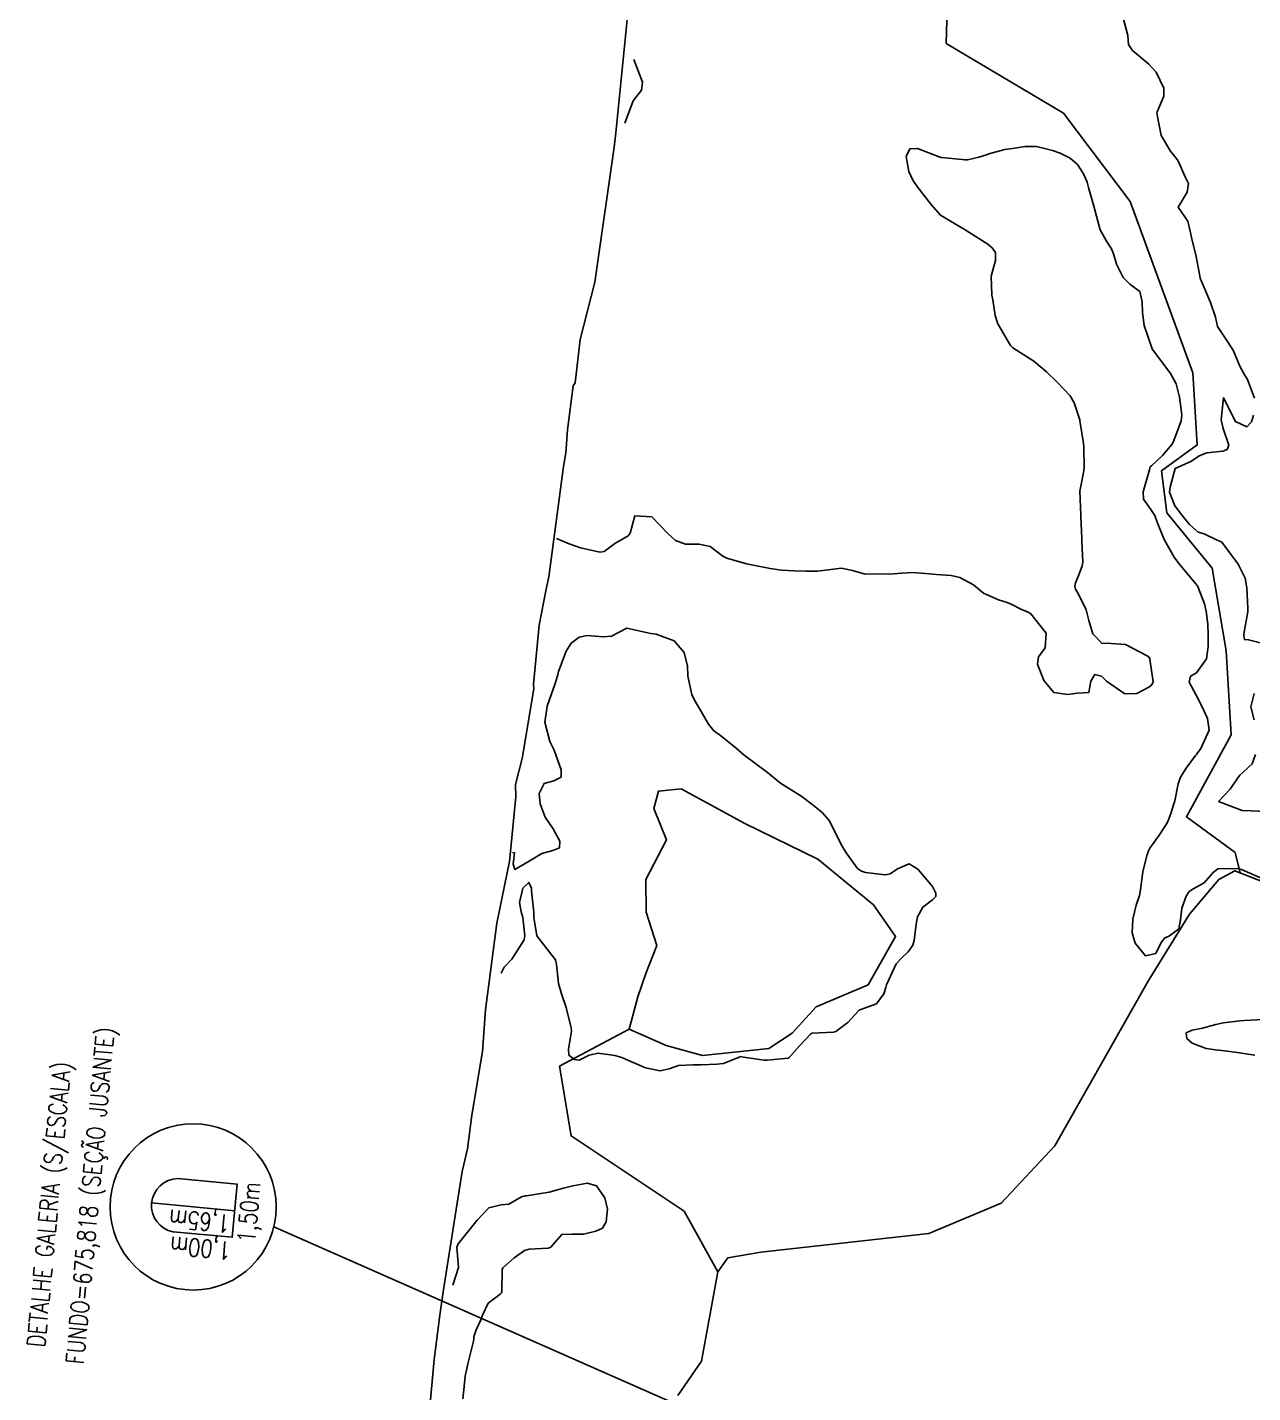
# Model space of a CAD drawing. Header units: metres. Extents: x 298520 to 308411, y 7433745 to 7450750.
# Drawn here: x 300589.2 to 300692.4, y 7447977.5 to 7448092.5 of the extents above; entities that cross this region are included whole.
import ezdxf

# ---------------------------------------------------------------- set-up
doc = ezdxf.new("R2010")
doc.units = ezdxf.units.M
doc.header["$LTSCALE"] = 10
doc.linetypes.add('CONTINUO', pattern=[0])
for name, color, linetype in [('Area', 45, 'Continuous'), ('Curvas de Nivel 1m', 11, 'Continuous'), ('Curvas de Nivel 5m', 15, 'Continuous'), ('Hidrografia', 140, 'Continuous'), ('TEXTO', 45, 'Continuous')]:
    doc.layers.add(name, color=color, linetype=linetype)
doc.styles.add('ROMANS', font='romans', dxfattribs={"height": 0.2})

msp = doc.modelspace()

# ---------------------------------------------------------------- linework, layer by layer
at = {"layer": 'Area'}
msp.add_polyline3d([(300622.83, 7447973.58, 688.93), (300623.46, 7447980.34, 686.44), (300623.92, 7447984.07, 687.13), (300624.21, 7447986.04, 687.5), (300625.82, 7447996.17, 675.54), (300626.26, 7447998.07, 680.71), (300626.63, 7448000.91, 679.94), (300627.52, 7448006.28, 685.52), (300627.79, 7448009.78, 675.25), (300628.72, 7448017.08, 675.48), (300629.79, 7448022.27, 674.8), (300630.33, 7448027.72, 674.94), (300630.3, 7448028.75, 674.9), (300630.88, 7448030.96, 675.22), (300631.86, 7448036.81, 675.42), (300631.83, 7448037.22, 675.44), (300632.29, 7448042.17, 675.39), (300632.89, 7448045.21, 675.8), (300633.11, 7448046.25, 675.71), (300634.35, 7448055.55, 685.89), (300634.54, 7448056.69, 685.66), (300634.69, 7448058.62, 675.84), (300635.16, 7448062.34, 676.46), (300635.33, 7448062.59, 676.45), (300635.76, 7448066.23, 676.09), (300636.98, 7448071.05, 677.77), (300638.62, 7448082.42, 677.08), (300638.75, 7448083.63, 677.13), (300639.84, 7448094.58, 677.18)], dxfattribs=at)
at = {"layer": 'Curvas de Nivel 1m', "flags": 128}
for points, elevation in [([(300692.54, 7448061.3), (300691.95, 7448062.86), (300691.67, 7448063.31), (300691.3, 7448063.98), (300690.76, 7448065.32), (300689.99, 7448066.49), (300689.44, 7448067.34), (300689.25, 7448068.1), (300688.84, 7448069.34), (300688.04, 7448071.2), (300688, 7448071.3), (300687.98, 7448071.35), (300687.97, 7448071.42), (300687.6, 7448073.36), (300687.29, 7448074.57), (300687.12, 7448075.36), (300686.94, 7448076.2), (300686.11, 7448077.38), (300686.87, 7448078.63), (300686.98, 7448079.37), (300686.71, 7448079.93), (300686.16, 7448081.14), (300686.04, 7448081.38), (300685.48, 7448082.08), (300684.68, 7448083.4), (300684.33, 7448085.28), (300684.35, 7448085.4), (300684.9, 7448086.72), (300684.9, 7448087.39), (300684.25, 7448088.73), (300683.65, 7448089.41), (300682.27, 7448090.56), (300681.92, 7448091.07), (300681.89, 7448091.43), (300681.87, 7448091.84), (300681.46, 7448093.43)], 677), ([(300640.26, 7448089.8), (300641.01, 7448087.91), (300640.91, 7448087.24), (300640.22, 7448086.32), (300639.5, 7448084.44)], 677), ([(300693.44, 7448020.72), (300692.16, 7448021.3), (300691.46, 7448021.61), (300691.07, 7448021.7), (300689.46, 7448021.66), (300689.05, 7448021.34), (300688.3, 7448020.48), (300687.43, 7448019.99), (300687.05, 7448019.75), (300686.79, 7448019.37), (300686.42, 7448018.36), (300686.31, 7448017.37), (300686.16, 7448016.61), (300685.39, 7448016.03), (300684.95, 7448015.82), (300684.66, 7448015.39), (300684.23, 7448014.53), (300683.37, 7448014.32), (300682.48, 7448015.41), (300682.24, 7448016.27), (300682.29, 7448017.42), (300682.59, 7448018.59), (300682.85, 7448019.41), (300682.94, 7448019.9), (300683.14, 7448021.4), (300683.47, 7448022.77), (300683.64, 7448023.23), (300683.74, 7448023.4), (300684.47, 7448024.4), (300685.11, 7448025.38), (300685.24, 7448025.64), (300685.51, 7448026.33), (300685.76, 7448027.14), (300685.82, 7448027.38), (300686.1, 7448028.81), (300686.32, 7448029.37), (300686.78, 7448030.14), (300687.57, 7448031.19), (300687.65, 7448031.28), (300687.71, 7448031.36), (300688.02, 7448031.79), (300688.73, 7448033.34), (300688.58, 7448034.32), (300688.11, 7448035.35), (300687.63, 7448036.27), (300687.05, 7448037.37), (300687.15, 7448037.87), (300687.65, 7448038.16), (300688.5, 7448039.35), (300688.65, 7448040.38), (300688.63, 7448041.35), (300688.62, 7448042.26), (300688.48, 7448043.35), (300688.33, 7448043.96), (300687.8, 7448045.36), (300687.73, 7448045.48), (300686.16, 7448047.38), (300685.77, 7448047.89), (300684.93, 7448049.39), (300684.35, 7448050.85), (300684.14, 7448051.4), (300683.81, 7448051.91), (300683.2, 7448052.78), (300683.17, 7448053.41), (300683.69, 7448055.25), (300683.72, 7448055.4), (300683.75, 7448055.5), (300683.86, 7448055.58), (300684.8, 7448056.46), (300685.58, 7448057.38), (300685.69, 7448057.58), (300685.89, 7448058.08), (300686.36, 7448059.37), (300686.42, 7448059.88), (300686.24, 7448061.38), (300685.94, 7448062.49), (300685.47, 7448063.38), (300683.97, 7448065.35), (300683.95, 7448065.38), (300683.94, 7448065.4), (300683.92, 7448065.45), (300683.26, 7448067.41), (300683.11, 7448068.51), (300683.08, 7448069.41), (300682.88, 7448070.26), (300682.04, 7448070.89), (300681.49, 7448071.44), (300680.93, 7448072.58), (300680.68, 7448073.44), (300680.51, 7448073.88), (300680.08, 7448074.5), (300679.55, 7448075.46), (300679.36, 7448076.2), (300679.02, 7448077.46), (300678.57, 7448079.03), (300678.45, 7448079.47), (300678.15, 7448080.18), (300677.64, 7448080.96), (300677.02, 7448081.49), (300676.17, 7448081.92), (300675.52, 7448082.16), (300674.18, 7448082.48), (300673.23, 7448082.47), (300672.17, 7448082.31), (300671.51, 7448082.22), (300670.17, 7448081.86), (300669.96, 7448081.78), (300669.32, 7448081.58), (300668.38, 7448081.37), (300668.16, 7448081.36), (300667.95, 7448081.38), (300666.16, 7448081.57), (300665.99, 7448081.62), (300664.17, 7448082.32), (300663.52, 7448082.3), (300663.21, 7448081.65), (300663.42, 7448080.37), (300663.77, 7448079.64), (300664.14, 7448079.12), (300665.29, 7448077.63), (300666.11, 7448076.71), (300667.97, 7448075.59), (300668.05, 7448075.55), (300668.09, 7448075.53), (300668.26, 7448075.41), (300670.08, 7448074.27), (300670.46, 7448073.95), (300670.73, 7448073.56), (300670.73, 7448072.89), (300670.36, 7448071.57), (300670.43, 7448069.97), (300670.5, 7448069.56), (300670.7, 7448068.25), (300670.92, 7448067.56), (300671.98, 7448065.73), (300672.19, 7448065.54), (300673.96, 7448064.42), (300675.02, 7448063.51), (300675.94, 7448062.61), (300677.01, 7448061.48), (300677.35, 7448060.91), (300677.82, 7448059.47), (300677.83, 7448059.4), (300677.9, 7448059.05), (300678.15, 7448057.47), (300678.18, 7448057.16), (300678.21, 7448055.47), (300678.16, 7448055.16), (300677.83, 7448053.47), (300677.91, 7448051.47), (300677.92, 7448051.36), (300677.99, 7448049.47), (300678, 7448049.25), (300678.08, 7448047.47), (300678.04, 7448047.18), (300677.75, 7448046.42), (300677.46, 7448045.75), (300677.42, 7448045.47), (300677.47, 7448045.21), (300677.73, 7448044.78), (300678.37, 7448043.46), (300678.6, 7448042.56), (300678.94, 7448041.46), (300679.68, 7448040.65), (300680.48, 7448040.64), (300681.68, 7448040.54), (300683.45, 7448039.62), (300683.66, 7448039.47), (300683.71, 7448039.4), (300683.74, 7448039.32), (300684.02, 7448037.4), (300683.89, 7448037.15), (300683.64, 7448036.96), (300682.63, 7448036.41), (300681.63, 7448036.4), (300680.07, 7448037.45), (300679.65, 7448037.88), (300679.09, 7448038.01), (300678.76, 7448037.46), (300678.58, 7448036.51), (300677.63, 7448036.44), (300676.78, 7448036.33), (300675.63, 7448036.5), (300674.81, 7448037.51), (300674.28, 7448038.89), (300674.36, 7448039.51), (300674.9, 7448040.28), (300675.01, 7448041.51), (300673.71, 7448043.14), (300673.47, 7448043.28), (300672.87, 7448043.53), (300672.1, 7448043.93), (300671.72, 7448044.09), (300670.97, 7448044.3), (300669.73, 7448044.88), (300668.87, 7448045.58), (300667.74, 7448046.19), (300666.99, 7448046.36), (300665.75, 7448046.44), (300664.84, 7448046.53), (300663.75, 7448046.62), (300662.84, 7448046.55), (300661.75, 7448046.47), (300660.91, 7448046.51), (300659.74, 7448046.48), (300658.68, 7448046.77), (300657.75, 7448046.99), (300656.64, 7448046.84), (300655.75, 7448046.73), (300654.77, 7448046.73), (300653.75, 7448046.76), (300652.7, 7448046.82), (300651.75, 7448046.94), (300650.31, 7448047.24), (300649.76, 7448047.35), (300648.09, 7448047.83), (300647.76, 7448048), (300646.71, 7448048.79), (300645.77, 7448048.99), (300644.63, 7448049.01), (300643.78, 7448049.3), (300643.14, 7448049.89), (300641.8, 7448051.29), (300640.35, 7448051.37), (300639.97, 7448049.93), (300639.78, 7448049.7), (300638.68, 7448049.04), (300637.77, 7448048.39), (300637.41, 7448048.31), (300635.77, 7448048.68), (300634.82, 7448049.03), (300633.77, 7448049.47)], 676), ([(300693.68, 7448040.52), (300692.04, 7448040.95), (300691.69, 7448040.96), (300691.65, 7448041.31), (300691.65, 7448041.35), (300691.7, 7448041.76), (300691.99, 7448043.31), (300691.99, 7448043.59), (300691.89, 7448045.31), (300691.75, 7448046.14), (300691.18, 7448047.32), (300689.78, 7448049.17), (300689.68, 7448049.23), (300689.41, 7448049.34), (300688.3, 7448049.87), (300687.79, 7448050.02), (300687.08, 7448050.64), (300686.49, 7448051.37), (300685.82, 7448052.23), (300685.38, 7448053.38), (300685.43, 7448053.79), (300685.85, 7448055.38), (300687.23, 7448055.99), (300687.87, 7448056.43), (300688.53, 7448056.69), (300689.88, 7448056.82), (300690.23, 7448056.97), (300690.37, 7448057.33), (300689.9, 7448058.73), (300689.75, 7448059.33), (300689.74, 7448059.5), (300689.92, 7448061.33), (300690.94, 7448059.32), (300691.9, 7448058.88), (300692.29, 7448059.3), (300692.47, 7448059.86)], 677), ([(300692.51, 7448034.2), (300692.22, 7448035.3), (300692.51, 7448036.41)], 677), ([(300693.51, 7448026.48), (300692.26, 7448026.55), (300691.51, 7448026.58), (300689.52, 7448027.33), (300690.49, 7448028.37), (300691.13, 7448029.31), (300691.31, 7448029.55), (300691.55, 7448029.78), (300692.35, 7448030.51), (300692.64, 7448031.29)], 677), ([(300692.58, 7448005.98), (300691.27, 7448006.17), (300690.28, 7448006.31), (300689.27, 7448006.43), (300688.47, 7448006.54), (300687.28, 7448006.98), (300686.85, 7448007.36), (300686.79, 7448007.86), (300687.29, 7448008.08), (300688.17, 7448008.23), (300689.3, 7448008.56), (300689.92, 7448008.7), (300691.3, 7448008.87), (300691.7, 7448008.9), (300693.3, 7448008.98)], 676)]:
    msp.add_lwpolyline(points, dxfattribs=dict(at, elevation=elevation))
at = {"layer": 'Curvas de Nivel 5m', "elevation": 675, "flags": 128}
for points in [[(300629.1, 7448012.88), (300629.35, 7448013.39), (300630, 7448014.04), (300631.03, 7448015.67), (300631.08, 7448016.02), (300630.92, 7448017.55), (300630.79, 7448018.03), (300630.63, 7448018.82), (300630.93, 7448020.03), (300631.44, 7448020.52), (300631.64, 7448020.02), (300631.66, 7448019.79), (300631.85, 7448018.02), (300631.85, 7448017.56), (300632.09, 7448016.01), (300633.36, 7448014.38), (300633.66, 7448014), (300633.75, 7448013.59), (300633.94, 7448011.99), (300634.18, 7448011.13), (300634.57, 7448009.99), (300635, 7448008.27), (300635.02, 7448007.98), (300634.78, 7448006.48), (300634.79, 7448005.98), (300635.26, 7448005.6), (300635.68, 7448005.55), (300636.52, 7448005.96), (300637.26, 7448006.15), (300638.68, 7448005.94), (300639.26, 7448005.76), (300639.56, 7448005.62), (300641.25, 7448004.91), (300642.5, 7448004.64), (300643.25, 7448004.83), (300644.02, 7448005.1), (300645.25, 7448005.15), (300645.95, 7448005.15), (300647.25, 7448005.21), (300647.81, 7448005.27), (300649.14, 7448005.81), (300649.23, 7448005.84), (300649.26, 7448005.85), (300649.52, 7448005.81), (300651.26, 7448005.54), (300651.5, 7448005.54), (300653.26, 7448005.72), (300653.29, 7448005.73), (300653.36, 7448005.76), (300654.25, 7448006.77), (300655.15, 7448007.74), (300655.23, 7448007.8), (300655.28, 7448007.81), (300657.09, 7448007.91), (300657.29, 7448007.96), (300658.29, 7448008.71), (300659.2, 7448009.69), (300659.26, 7448009.75), (300659.31, 7448009.79), (300660.7, 7448010.3), (300661.33, 7448011.14), (300661.49, 7448011.67), (300661.54, 7448011.88), (300662.36, 7448013.65), (300662.84, 7448014.16), (300663.37, 7448014.66), (300663.78, 7448015.23), (300663.89, 7448015.63), (300664.04, 7448016.99), (300664.17, 7448017.63), (300664.62, 7448018.42), (300665.42, 7448019.06), (300665.7, 7448019.34), (300665.71, 7448019.62), (300665.43, 7448020.18), (300664.19, 7448021.63), (300663.46, 7448022.07), (300662.47, 7448021.65), (300661.87, 7448021.24), (300661.44, 7448021.14), (300659.79, 7448021.34), (300659.45, 7448021.45), (300659.1, 7448021.69), (300658.16, 7448023.01), (300657.74, 7448023.71), (300657.48, 7448024.23), (300656.71, 7448025.72), (300656.16, 7448026.38), (300655.51, 7448026.92), (300654.43, 7448027.75), (300653.53, 7448028.32), (300652.63, 7448028.87), (300651.54, 7448029.78), (300649.56, 7448031.24), (300648.89, 7448031.82), (300647.58, 7448032.89), (300647.02, 7448033.27), (300646.55, 7448033.85), (300645.62, 7448035.44), (300645.37, 7448035.86), (300645.16, 7448036.33), (300644.81, 7448037.87), (300644.79, 7448038.73), (300644.51, 7448039.87), (300643.68, 7448040.87), (300642.15, 7448041.43), (300641.69, 7448041.47), (300639.69, 7448041.93), (300638.38, 7448041.25), (300637.68, 7448041.2), (300636.34, 7448041.3), (300635.68, 7448041.16), (300635, 7448040.66), (300634.56, 7448039.99), (300633.92, 7448038.27), (300633.86, 7448038), (300633.82, 7448037.82), (300633.64, 7448037.26), (300632.96, 7448035.36), (300632.78, 7448034.01), (300633.2, 7448032.38), (300633.4, 7448032), (300633.57, 7448031.64), (300634.15, 7448029.99), (300634.14, 7448029.39), (300633.53, 7448029.07), (300632.71, 7448028.83), (300632.31, 7448028.01), (300632.38, 7448027.14), (300632.81, 7448026.01), (300633.49, 7448025.02), (300634.05, 7448023.99), (300634.02, 7448023.44), (300633.46, 7448023.19), (300632.51, 7448022.96), (300631.46, 7448022.3), (300630.24, 7448021.61), (300630.12, 7448022.05), (300630.21, 7448023.01), (300630.06, 7448023.04)], [(300625.87, 7447977.04), (300625.97, 7447978.08), (300626.08, 7447978.93), (300626.33, 7447980.08), (300626.77, 7447981.88), (300626.79, 7447982.07), (300626.79, 7447982.26), (300626.98, 7447982.83), (300627.38, 7447983.69), (300627.52, 7447984.06), (300628, 7447985.08), (300629.02, 7447985.85), (300629.12, 7447985.95), (300629.15, 7447986.05), (300629.18, 7447987.91), (300629.25, 7447988.05), (300630.2, 7447988.89), (300631.07, 7447989.51), (300631.46, 7447989.63), (300633.07, 7447989.72), (300633.27, 7447989.79), (300633.46, 7447990), (300634.2, 7447990.87), (300635.08, 7447990.9), (300636.02, 7447990.9), (300637.08, 7447991.14), (300637.62, 7447991.41), (300637.95, 7447991.94), (300638.04, 7447993.01), (300637.83, 7447993.94), (300637.13, 7447994.97), (300636.36, 7447995.19), (300635.13, 7447994.97), (300634.35, 7447994.77), (300633.13, 7447994.44), (300631.22, 7447994.12), (300631.12, 7447994.11), (300630.81, 7447994.03), (300629.73, 7447993.43), (300629.11, 7447993.36), (300628.06, 7447993.11), (300627.09, 7447992.07), (300625.48, 7447990.09), (300625.36, 7447989.8), (300625.5, 7447988.09), (300625.03, 7447986.6)]]:
    msp.add_lwpolyline(points, dxfattribs=at)
at = {"layer": 'Hidrografia', "elevation": 682.98}
msp.add_lwpolyline([(300666.94, 7448103.74), (300666.58, 7448091.16), (300676.46, 7448085.28), (300682.08, 7448077.86), (300687.35, 7448063.42), (300687.72, 7448057.36), (300684.7, 7448055.17), (300685.16, 7448051.64), (300688.97, 7448046.98), (300690.17, 7448040.01), (300690.57, 7448032.95), (300686.81, 7448026.03), (300690.91, 7448023.02), (300691.34, 7448021.33)], dxfattribs=at)
at = {"layer": 'Hidrografia'}
msp.add_lwpolyline([(300655.63, 7448010.04), (300660.02, 7448011.9), (300662.31, 7448015.95), (300660.45, 7448018.62), (300655.77, 7448022.48), (300649.63, 7448025.47), (300644.25, 7448028.4), (300642.35, 7448028.2), (300641.95, 7448026.73), (300643.02, 7448024.1), (300641.28, 7448020.75), (300641.31, 7448018.01), (300642.22, 7448015.21), (300641.28, 7448012.85), (300640.61, 7448010.88), (300639.88, 7448008.17), (300642.98, 7448006.77), (300646.05, 7448005.93), (300648.75, 7448006.21), (300651.63, 7448006.53), (300653.6, 7448007.83)], close=True, dxfattribs=at)
for points in [[(300643.99, 7447977.32), (300645.96, 7447980.19), (300647.34, 7447987.72), (300648.18, 7447988.9), (300650.96, 7447989.37), (300665.12, 7447990.95), (300671.2, 7447993.51), (300675.72, 7447998.32), (300683.62, 7448012.26), (300687.06, 7448017.83), (300689.54, 7448020.76), (300690.9, 7448021.5), (300693.48, 7448020.49), (300695.1, 7448019.99), (300695.88, 7448017.46), (300696.74, 7448013.86), (300700.16, 7448003.54), (300703.38, 7447991.53), (300704.56, 7447978.15), (300704.91, 7447968.49)], [(300639.88, 7448008.17), (300634.02, 7448005.03), (300634.99, 7447999.17), (300644.51, 7447992.83), (300647.34, 7447987.72)]]:
    msp.add_lwpolyline(points, dxfattribs=at)
at = {"layer": 'TEXTO', "linetype": 'CONTINUO'}
for points in [[(300601.47, 7447991.09, 0), (300606.45, 7447990.63, 0), (300606.86, 7447995.11, 0), (300601.88, 7447995.57, 0)], [(300599.66, 7447993.52, 0), (300606.66, 7447992.87, 0)], [(300802.21, 7447906.74, 0), (300609.95, 7447991.52, 0)]]:
    msp.add_polyline3d(points, dxfattribs=at)
msp.add_circle((300603.16, 7447993.19), 7, dxfattribs=at)
msp.add_arc((300601.91, 7447993.31), 2.26, 90.649, 258.8798, dxfattribs=at)

# ---------------------------------------------------------------- texts
at = {"layer": 'TEXTO', "style": 'ROMANS', "width": 0.8}
for s, rotation, p in [('FUNDO=675,818 (SEÇÃO JUSANTE)', 84.7644, (300593.93, 7447979.88)), ('DETALHE GALERIA (S/ESCALA)', 84.7644, (300590.66, 7447981.31)), ('1,50m', 84.7644, (300608.35, 7447990.1)), ('1,65m', 174.7644, (300606.32, 7447992.5)), ('1,00m', 174.7644, (300606.4, 7447990.23))]:
    msp.add_text(s, height=1.5, rotation=rotation, dxfattribs=at).set_placement(p)

doc.saveas('drawing.dxf')
